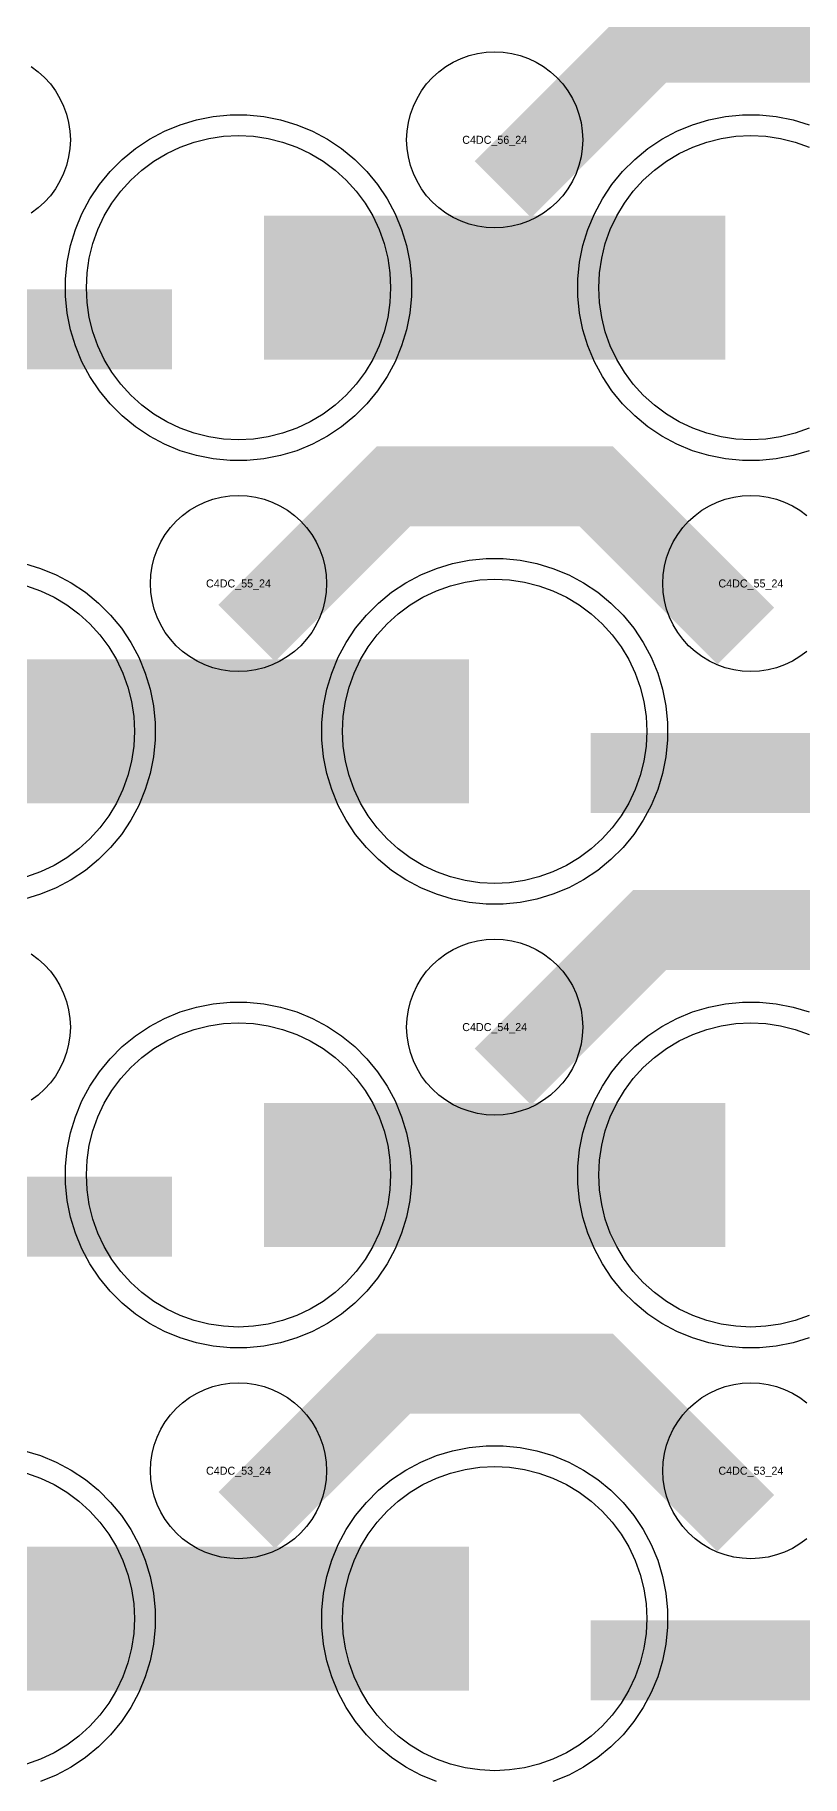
# Model space of a CAD drawing. Extents: x -11880 to 11880, y -14992 to 14992.
# Drawn here: x -4384 to -4144, y -7545 to -7001 of the extents above; entities that cross this region are included whole.
import ezdxf
from ezdxf.enums import TextEntityAlignment as Align

# ---------------------------------------------------------------- set-up
doc = ezdxf.new("R2010")
doc.units = 0
doc.header["$MEASUREMENT"] = 0
for name, color, linetype in [('GDS_775_DT_237', 138, 'CONTINUOUS'), ('RDL1_FS', 34, 'CONTINUOUS'), ('RDL_BS', 160, 'CONTINUOUS')]:
    doc.layers.add(name, color=color, linetype=linetype)

msp = doc.modelspace()

# ---------------------------------------------------------------- linework, layer by layer
at = {"layer": 'RDL1_FS', "color": 240, "true_color": 0xed1f24}
for points in [[(-4320, -7127.484), (-4324.657, -7127.255), (-4329.268, -7126.571), (-4333.791, -7125.439), (-4338.181, -7123.867), (-4342.395, -7121.875), (-4346.395, -7119.477), (-4350.14, -7116.699), (-4353.594, -7113.569), (-4356.724, -7110.115), (-4359.502, -7106.37), (-4361.9, -7102.37), (-4363.892, -7098.156), (-4365.464, -7093.766), (-4366.596, -7089.243), (-4367.28, -7084.632), (-4367.509, -7079.975), (-4367.28, -7075.318), (-4366.596, -7070.707), (-4365.464, -7066.184), (-4363.892, -7061.794), (-4361.9, -7057.58), (-4359.502, -7053.58), (-4356.724, -7049.835), (-4353.594, -7046.381), (-4350.14, -7043.251), (-4346.395, -7040.473), (-4342.395, -7038.075), (-4338.181, -7036.083), (-4333.791, -7034.511), (-4329.268, -7033.379), (-4324.657, -7032.695), (-4320, -7032.466), (-4315.343, -7032.695), (-4310.732, -7033.379), (-4306.209, -7034.511), (-4301.819, -7036.083), (-4297.605, -7038.075), (-4293.605, -7040.473), (-4289.86, -7043.251), (-4286.406, -7046.381), (-4283.276, -7049.835), (-4280.498, -7053.58), (-4278.1, -7057.58), (-4276.108, -7061.794), (-4274.536, -7066.184), (-4273.404, -7070.707), (-4272.72, -7075.318), (-4272.491, -7079.975), (-4272.72, -7084.632), (-4273.404, -7089.243), (-4274.536, -7093.766), (-4276.108, -7098.156), (-4278.1, -7102.37), (-4280.498, -7106.37), (-4283.276, -7110.115), (-4286.406, -7113.569), (-4289.86, -7116.699), (-4293.605, -7119.477), (-4297.605, -7121.875), (-4301.819, -7123.867), (-4306.209, -7125.439), (-4310.732, -7126.571), (-4315.343, -7127.255)], [(-4240, -7266.049), (-4244.657, -7265.82), (-4249.268, -7265.136), (-4253.791, -7264.004), (-4258.181, -7262.432), (-4262.395, -7260.44), (-4266.395, -7258.042), (-4270.14, -7255.264), (-4273.594, -7252.134), (-4276.724, -7248.68), (-4279.502, -7244.935), (-4281.9, -7240.935), (-4283.892, -7236.721), (-4285.464, -7232.331), (-4286.596, -7227.808), (-4287.28, -7223.197), (-4287.509, -7218.54), (-4287.28, -7213.883), (-4286.596, -7209.272), (-4285.464, -7204.749), (-4283.892, -7200.359), (-4281.9, -7196.145), (-4279.502, -7192.145), (-4276.724, -7188.4), (-4273.594, -7184.946), (-4270.14, -7181.816), (-4266.395, -7179.038), (-4262.395, -7176.64), (-4258.181, -7174.648), (-4253.791, -7173.076), (-4249.268, -7171.944), (-4244.657, -7171.26), (-4240, -7171.031), (-4235.343, -7171.26), (-4230.732, -7171.944), (-4226.209, -7173.076), (-4221.819, -7174.648), (-4217.605, -7176.64), (-4213.605, -7179.038), (-4209.86, -7181.816), (-4206.406, -7184.946), (-4203.276, -7188.4), (-4200.498, -7192.145), (-4198.1, -7196.145), (-4196.108, -7200.359), (-4194.536, -7204.749), (-4193.404, -7209.272), (-4192.72, -7213.883), (-4192.491, -7218.54), (-4192.72, -7223.197), (-4193.404, -7227.808), (-4194.536, -7232.331), (-4196.108, -7236.721), (-4198.1, -7240.935), (-4200.498, -7244.935), (-4203.276, -7248.68), (-4206.406, -7252.134), (-4209.86, -7255.264), (-4213.605, -7258.042), (-4217.605, -7260.44), (-4221.819, -7262.432), (-4226.209, -7264.004), (-4230.732, -7265.136), (-4235.343, -7265.82)]]:
    msp.add_lwpolyline(points, close=True, dxfattribs=at)
for points in [[(-4141.819, -7123.867), (-4146.209, -7125.439), (-4150.732, -7126.571), (-4155.343, -7127.255), (-4160, -7127.484), (-4164.657, -7127.255), (-4169.268, -7126.571), (-4173.791, -7125.439), (-4178.181, -7123.867), (-4182.395, -7121.875), (-4186.395, -7119.477), (-4190.14, -7116.699), (-4193.594, -7113.569), (-4196.724, -7110.115), (-4199.502, -7106.37), (-4201.9, -7102.37), (-4203.892, -7098.156), (-4205.464, -7093.766), (-4206.596, -7089.243), (-4207.28, -7084.632), (-4207.509, -7079.975), (-4207.28, -7075.318), (-4206.596, -7070.707), (-4205.464, -7066.184), (-4203.892, -7061.794), (-4201.9, -7057.58), (-4199.502, -7053.58), (-4196.724, -7049.835), (-4193.594, -7046.381), (-4190.14, -7043.251), (-4186.395, -7040.473), (-4182.395, -7038.075), (-4178.181, -7036.083), (-4173.791, -7034.511), (-4169.268, -7033.379), (-4164.657, -7032.695), (-4160, -7032.466), (-4155.343, -7032.695), (-4150.732, -7033.379), (-4146.209, -7034.511), (-4141.819, -7036.083)], [(-4386.209, -7173.076), (-4381.819, -7174.648), (-4377.605, -7176.64), (-4373.605, -7179.038), (-4369.86, -7181.816), (-4366.406, -7184.946), (-4363.276, -7188.4), (-4360.498, -7192.145), (-4358.1, -7196.145), (-4356.108, -7200.359), (-4354.536, -7204.749), (-4353.404, -7209.272), (-4352.72, -7213.883), (-4352.491, -7218.54), (-4352.72, -7223.197), (-4353.404, -7227.808), (-4354.536, -7232.331), (-4356.108, -7236.721), (-4358.1, -7240.935), (-4360.498, -7244.935), (-4363.276, -7248.68), (-4366.406, -7252.134), (-4369.86, -7255.264), (-4373.605, -7258.042), (-4377.605, -7260.44), (-4381.819, -7262.432), (-4386.209, -7264.004)]]:
    msp.add_lwpolyline(points, dxfattribs=at)
for points in [[(-4311.998, -7079.975, 45, 45, 0), (-4239.998, -7079.975, 45, 45, 0)], [(-4239.998, -7079.975, 45, 45, 0), (-4167.998, -7079.975, 45, 45, 0)], [(-4391.998, -7218.54, 45, 45, 0), (-4319.998, -7218.54, 45, 45, 0)], [(-4319.998, -7218.54, 45, 45, 0), (-4247.998, -7218.54, 45, 45, 0)]]:
    msp.add_lwpolyline(points, format="xyseb", dxfattribs=at)
at = {"layer": 'RDL1_FS'}
for points in [[(-4320, -7404.614), (-4324.657, -7404.385), (-4329.268, -7403.701), (-4333.791, -7402.569), (-4338.181, -7400.997), (-4342.395, -7399.005), (-4346.395, -7396.607), (-4350.14, -7393.829), (-4353.594, -7390.699), (-4356.724, -7387.245), (-4359.502, -7383.5), (-4361.9, -7379.5), (-4363.892, -7375.286), (-4365.464, -7370.896), (-4366.596, -7366.373), (-4367.28, -7361.762), (-4367.509, -7357.105), (-4367.28, -7352.448), (-4366.596, -7347.837), (-4365.464, -7343.314), (-4363.892, -7338.924), (-4361.9, -7334.71), (-4359.502, -7330.71), (-4356.724, -7326.965), (-4353.594, -7323.511), (-4350.14, -7320.381), (-4346.395, -7317.603), (-4342.395, -7315.205), (-4338.181, -7313.213), (-4333.791, -7311.641), (-4329.268, -7310.509), (-4324.657, -7309.825), (-4320, -7309.596), (-4315.343, -7309.825), (-4310.732, -7310.509), (-4306.209, -7311.641), (-4301.819, -7313.213), (-4297.605, -7315.205), (-4293.605, -7317.603), (-4289.86, -7320.381), (-4286.406, -7323.511), (-4283.276, -7326.965), (-4280.498, -7330.71), (-4278.1, -7334.71), (-4276.108, -7338.924), (-4274.536, -7343.314), (-4273.404, -7347.837), (-4272.72, -7352.448), (-4272.491, -7357.105), (-4272.72, -7361.762), (-4273.404, -7366.373), (-4274.536, -7370.896), (-4276.108, -7375.286), (-4278.1, -7379.5), (-4280.498, -7383.5), (-4283.276, -7387.245), (-4286.406, -7390.699), (-4289.86, -7393.829), (-4293.605, -7396.607), (-4297.605, -7399.005), (-4301.819, -7400.997), (-4306.209, -7402.569), (-4310.732, -7403.701), (-4315.343, -7404.385)], [(-4240, -7543.179), (-4244.657, -7542.95), (-4249.268, -7542.266), (-4253.791, -7541.134), (-4258.181, -7539.562), (-4262.395, -7537.57), (-4266.395, -7535.172), (-4270.14, -7532.394), (-4273.594, -7529.264), (-4276.724, -7525.81), (-4279.502, -7522.065), (-4281.9, -7518.065), (-4283.892, -7513.851), (-4285.464, -7509.461), (-4286.596, -7504.938), (-4287.28, -7500.327), (-4287.509, -7495.67), (-4287.28, -7491.013), (-4286.596, -7486.402), (-4285.464, -7481.879), (-4283.892, -7477.489), (-4281.9, -7473.275), (-4279.502, -7469.275), (-4276.724, -7465.53), (-4273.594, -7462.076), (-4270.14, -7458.946), (-4266.395, -7456.168), (-4262.395, -7453.77), (-4258.181, -7451.778), (-4253.791, -7450.206), (-4249.268, -7449.074), (-4244.657, -7448.39), (-4240, -7448.161), (-4235.343, -7448.39), (-4230.732, -7449.074), (-4226.209, -7450.206), (-4221.819, -7451.778), (-4217.605, -7453.77), (-4213.605, -7456.168), (-4209.86, -7458.946), (-4206.406, -7462.076), (-4203.276, -7465.53), (-4200.498, -7469.275), (-4198.1, -7473.275), (-4196.108, -7477.489), (-4194.536, -7481.879), (-4193.404, -7486.402), (-4192.72, -7491.013), (-4192.491, -7495.67), (-4192.72, -7500.327), (-4193.404, -7504.938), (-4194.536, -7509.461), (-4196.108, -7513.851), (-4198.1, -7518.065), (-4200.498, -7522.065), (-4203.276, -7525.81), (-4206.406, -7529.264), (-4209.86, -7532.394), (-4213.605, -7535.172), (-4217.605, -7537.57), (-4221.819, -7539.562), (-4226.209, -7541.134), (-4230.732, -7542.266), (-4235.343, -7542.95)]]:
    msp.add_lwpolyline(points, close=True, dxfattribs=at)
for points in [[(-4141.819, -7400.997), (-4146.209, -7402.569), (-4150.732, -7403.701), (-4155.343, -7404.385), (-4160, -7404.614), (-4164.657, -7404.385), (-4169.268, -7403.701), (-4173.791, -7402.569), (-4178.181, -7400.997), (-4182.395, -7399.005), (-4186.395, -7396.607), (-4190.14, -7393.829), (-4193.594, -7390.699), (-4196.724, -7387.245), (-4199.502, -7383.5), (-4201.9, -7379.5), (-4203.892, -7375.286), (-4205.464, -7370.896), (-4206.596, -7366.373), (-4207.28, -7361.762), (-4207.509, -7357.105), (-4207.28, -7352.448), (-4206.596, -7347.837), (-4205.464, -7343.314), (-4203.892, -7338.924), (-4201.9, -7334.71), (-4199.502, -7330.71), (-4196.724, -7326.965), (-4193.594, -7323.511), (-4190.14, -7320.381), (-4186.395, -7317.603), (-4182.395, -7315.205), (-4178.181, -7313.213), (-4173.791, -7311.641), (-4169.268, -7310.509), (-4164.657, -7309.825), (-4160, -7309.596), (-4155.343, -7309.825), (-4150.732, -7310.509), (-4146.209, -7311.641), (-4141.819, -7313.213)], [(-4386.209, -7450.206), (-4381.819, -7451.778), (-4377.605, -7453.77), (-4373.605, -7456.168), (-4369.86, -7458.946), (-4366.406, -7462.076), (-4363.276, -7465.53), (-4360.498, -7469.275), (-4358.1, -7473.275), (-4356.108, -7477.489), (-4354.536, -7481.879), (-4353.404, -7486.402), (-4352.72, -7491.013), (-4352.491, -7495.67), (-4352.72, -7500.327), (-4353.404, -7504.938), (-4354.536, -7509.461), (-4356.108, -7513.851), (-4358.1, -7518.065), (-4360.498, -7522.065), (-4363.276, -7525.81), (-4366.406, -7529.264), (-4369.86, -7532.394), (-4373.605, -7535.172), (-4377.605, -7537.57), (-4381.819, -7539.562), (-4386.209, -7541.134)]]:
    msp.add_lwpolyline(points, dxfattribs=at)
for points in [[(-4311.998, -7357.105, 45, 45, 0), (-4239.998, -7357.105, 45, 45, 0)], [(-4239.998, -7357.105, 45, 45, 0), (-4167.998, -7357.105, 45, 45, 0)], [(-4391.998, -7495.67, 45, 45, 0), (-4319.998, -7495.67, 45, 45, 0)], [(-4319.998, -7495.67, 45, 45, 0), (-4247.998, -7495.67, 45, 45, 0)]]:
    msp.add_lwpolyline(points, format="xyseb", dxfattribs=at)
at = {"layer": 'RDL_BS'}
for points in [[(-4237.438, -7049.289, 25, 25, 0), (-4191.623, -7003.474, 25, 25, 0), (-4158.07, -7003.474, 25, 25, 0)], [(-4081.599, -7050.188, 25, 25, 0), (-4128.313, -7003.474, 25, 25, 0), (-4158.071, -7003.474, 25, 25, 0)], [(-4317.438, -7187.854, 25, 25, 0), (-4271.623, -7142.039, 25, 25, 0), (-4238.07, -7142.039, 25, 25, 0)], [(-4161.599, -7188.753, 25, 25, 0), (-4208.313, -7142.039, 25, 25, 0), (-4238.071, -7142.039, 25, 25, 0)], [(-4237.438, -7326.419, 25, 25, 0), (-4191.623, -7280.604, 25, 25, 0), (-4158.07, -7280.604, 25, 25, 0)], [(-4081.599, -7327.318, 25, 25, 0), (-4128.313, -7280.604, 25, 25, 0), (-4158.071, -7280.604, 25, 25, 0)], [(-4449.984, -7370.118, 25, 25, 0), (-4340.719, -7370.118, 25, 25, 0)], [(-4317.438, -7464.984, 25, 25, 0), (-4271.623, -7419.169, 25, 25, 0), (-4238.07, -7419.169, 25, 25, 0)], [(-4161.599, -7465.883, 25, 25, 0), (-4208.313, -7419.169, 25, 25, 0), (-4238.071, -7419.169, 25, 25, 0)], [(-4209.984, -7508.683, 25, 25, 0), (-4100.719, -7508.683, 25, 25, 0)]]:
    msp.add_lwpolyline(points, format="xyseb", dxfattribs=at)
for points in [[(-4240, -7061.281), (-4242.693, -7061.149), (-4245.365, -7060.753), (-4247.984, -7060.096), (-4250.519, -7059.189), (-4252.956, -7058.037), (-4255.28, -7056.644), (-4257.443, -7055.041), (-4259.442, -7053.229), (-4261.254, -7051.23), (-4262.857, -7049.067), (-4264.25, -7046.743), (-4265.402, -7044.306), (-4266.309, -7041.771), (-4266.966, -7039.152), (-4267.362, -7036.48), (-4267.494, -7033.787), (-4267.362, -7031.094), (-4266.966, -7028.422), (-4266.309, -7025.803), (-4265.402, -7023.268), (-4264.25, -7020.831), (-4262.857, -7018.507), (-4261.254, -7016.344), (-4259.442, -7014.345), (-4257.443, -7012.533), (-4255.28, -7010.93), (-4252.956, -7009.537), (-4250.519, -7008.385), (-4247.984, -7007.478), (-4245.365, -7006.821), (-4242.693, -7006.425), (-4240, -7006.293), (-4237.307, -7006.425), (-4234.635, -7006.821), (-4232.016, -7007.478), (-4229.481, -7008.385), (-4227.044, -7009.537), (-4224.72, -7010.93), (-4222.557, -7012.533), (-4220.558, -7014.345), (-4218.746, -7016.344), (-4217.143, -7018.507), (-4215.75, -7020.831), (-4214.598, -7023.268), (-4213.691, -7025.803), (-4213.034, -7028.422), (-4212.638, -7031.094), (-4212.506, -7033.787), (-4212.638, -7036.48), (-4213.034, -7039.152), (-4213.691, -7041.771), (-4214.598, -7044.306), (-4215.75, -7046.743), (-4217.143, -7049.067), (-4218.746, -7051.23), (-4220.558, -7053.229), (-4222.557, -7055.041), (-4224.72, -7056.644), (-4227.044, -7058.037), (-4229.481, -7059.189), (-4232.016, -7060.096), (-4234.635, -7060.753), (-4237.307, -7061.149)], [(-4320, -7199.846), (-4322.693, -7199.714), (-4325.365, -7199.318), (-4327.984, -7198.661), (-4330.519, -7197.754), (-4332.956, -7196.602), (-4335.28, -7195.209), (-4337.443, -7193.606), (-4339.442, -7191.794), (-4341.254, -7189.795), (-4342.857, -7187.632), (-4344.25, -7185.308), (-4345.402, -7182.871), (-4346.309, -7180.336), (-4346.966, -7177.717), (-4347.362, -7175.045), (-4347.494, -7172.352), (-4347.362, -7169.659), (-4346.966, -7166.987), (-4346.309, -7164.368), (-4345.402, -7161.833), (-4344.25, -7159.396), (-4342.857, -7157.072), (-4341.254, -7154.909), (-4339.442, -7152.91), (-4337.443, -7151.098), (-4335.28, -7149.495), (-4332.956, -7148.102), (-4330.519, -7146.95), (-4327.984, -7146.043), (-4325.365, -7145.386), (-4322.693, -7144.99), (-4320, -7144.858), (-4317.307, -7144.99), (-4314.635, -7145.386), (-4312.016, -7146.043), (-4309.481, -7146.95), (-4307.044, -7148.102), (-4304.72, -7149.495), (-4302.557, -7151.098), (-4300.558, -7152.91), (-4298.746, -7154.909), (-4297.143, -7157.072), (-4295.75, -7159.396), (-4294.598, -7161.833), (-4293.691, -7164.368), (-4293.034, -7166.987), (-4292.638, -7169.659), (-4292.506, -7172.352), (-4292.638, -7175.045), (-4293.034, -7177.717), (-4293.691, -7180.336), (-4294.598, -7182.871), (-4295.75, -7185.308), (-4297.143, -7187.632), (-4298.746, -7189.795), (-4300.558, -7191.794), (-4302.557, -7193.606), (-4304.72, -7195.209), (-4307.044, -7196.602), (-4309.481, -7197.754), (-4312.016, -7198.661), (-4314.635, -7199.318), (-4317.307, -7199.714)], [(-4240, -7338.411), (-4242.693, -7338.279), (-4245.365, -7337.883), (-4247.984, -7337.226), (-4250.519, -7336.319), (-4252.956, -7335.167), (-4255.28, -7333.774), (-4257.443, -7332.171), (-4259.442, -7330.359), (-4261.254, -7328.36), (-4262.857, -7326.197), (-4264.25, -7323.873), (-4265.402, -7321.436), (-4266.309, -7318.901), (-4266.966, -7316.282), (-4267.362, -7313.61), (-4267.494, -7310.917), (-4267.362, -7308.224), (-4266.966, -7305.552), (-4266.309, -7302.933), (-4265.402, -7300.398), (-4264.25, -7297.961), (-4262.857, -7295.637), (-4261.254, -7293.474), (-4259.442, -7291.475), (-4257.443, -7289.663), (-4255.28, -7288.06), (-4252.956, -7286.667), (-4250.519, -7285.515), (-4247.984, -7284.608), (-4245.365, -7283.951), (-4242.693, -7283.555), (-4240, -7283.423), (-4237.307, -7283.555), (-4234.635, -7283.951), (-4232.016, -7284.608), (-4229.481, -7285.515), (-4227.044, -7286.667), (-4224.72, -7288.06), (-4222.557, -7289.663), (-4220.558, -7291.475), (-4218.746, -7293.474), (-4217.143, -7295.637), (-4215.75, -7297.961), (-4214.598, -7300.398), (-4213.691, -7302.933), (-4213.034, -7305.552), (-4212.638, -7308.224), (-4212.506, -7310.917), (-4212.638, -7313.61), (-4213.034, -7316.282), (-4213.691, -7318.901), (-4214.598, -7321.436), (-4215.75, -7323.873), (-4217.143, -7326.197), (-4218.746, -7328.36), (-4220.558, -7330.359), (-4222.557, -7332.171), (-4224.72, -7333.774), (-4227.044, -7335.167), (-4229.481, -7336.319), (-4232.016, -7337.226), (-4234.635, -7337.883), (-4237.307, -7338.279)], [(-4322.644, -7411.105), (-4327.938, -7410.588), (-4333.165, -7409.542), (-4338.205, -7408.011), (-4343.115, -7405.98), (-4347.777, -7403.488), (-4352.191, -7400.541), (-4356.292, -7397.179), (-4360.074, -7393.397), (-4363.436, -7389.296), (-4366.383, -7384.882), (-4368.875, -7380.22), (-4370.906, -7375.31), (-4372.437, -7370.27), (-4373.483, -7365.043), (-4374, -7359.749), (-4374, -7354.461), (-4373.483, -7349.167), (-4372.437, -7343.94), (-4370.906, -7338.9), (-4368.875, -7333.99), (-4366.383, -7329.328), (-4363.436, -7324.914), (-4360.074, -7320.813), (-4356.292, -7317.031), (-4352.191, -7313.669), (-4347.777, -7310.722), (-4343.115, -7308.23), (-4338.205, -7306.199), (-4333.165, -7304.668), (-4327.938, -7303.622), (-4322.644, -7303.105), (-4317.356, -7303.105), (-4312.062, -7303.622), (-4306.835, -7304.668), (-4301.795, -7306.199), (-4296.885, -7308.23), (-4292.223, -7310.722), (-4287.809, -7313.669), (-4283.708, -7317.031), (-4279.926, -7320.813), (-4276.564, -7324.914), (-4273.617, -7329.328), (-4271.125, -7333.99), (-4269.094, -7338.9), (-4267.563, -7343.94), (-4266.517, -7349.167), (-4266, -7354.461), (-4266, -7359.749), (-4266.517, -7365.043), (-4267.563, -7370.27), (-4269.094, -7375.31), (-4271.125, -7380.22), (-4273.617, -7384.882), (-4276.564, -7389.296), (-4279.926, -7393.397), (-4283.708, -7397.179), (-4287.809, -7400.541), (-4292.223, -7403.488), (-4296.885, -7405.98), (-4301.795, -7408.011), (-4306.835, -7409.542), (-4312.062, -7410.588), (-4317.356, -7411.105)], [(-4320, -7476.976), (-4322.693, -7476.844), (-4325.365, -7476.448), (-4327.984, -7475.791), (-4330.519, -7474.884), (-4332.956, -7473.732), (-4335.28, -7472.339), (-4337.443, -7470.736), (-4339.442, -7468.924), (-4341.254, -7466.925), (-4342.857, -7464.762), (-4344.25, -7462.438), (-4345.402, -7460.001), (-4346.309, -7457.466), (-4346.966, -7454.847), (-4347.362, -7452.175), (-4347.494, -7449.482), (-4347.362, -7446.789), (-4346.966, -7444.117), (-4346.309, -7441.498), (-4345.402, -7438.963), (-4344.25, -7436.526), (-4342.857, -7434.202), (-4341.254, -7432.039), (-4339.442, -7430.04), (-4337.443, -7428.228), (-4335.28, -7426.625), (-4332.956, -7425.232), (-4330.519, -7424.08), (-4327.984, -7423.173), (-4325.365, -7422.516), (-4322.693, -7422.12), (-4320, -7421.988), (-4317.307, -7422.12), (-4314.635, -7422.516), (-4312.016, -7423.173), (-4309.481, -7424.08), (-4307.044, -7425.232), (-4304.72, -7426.625), (-4302.557, -7428.228), (-4300.558, -7430.04), (-4298.746, -7432.039), (-4297.143, -7434.202), (-4295.75, -7436.526), (-4294.598, -7438.963), (-4293.691, -7441.498), (-4293.034, -7444.117), (-4292.638, -7446.789), (-4292.506, -7449.482), (-4292.638, -7452.175), (-4293.034, -7454.847), (-4293.691, -7457.466), (-4294.598, -7460.001), (-4295.75, -7462.438), (-4297.143, -7464.762), (-4298.746, -7466.925), (-4300.558, -7468.924), (-4302.557, -7470.736), (-4304.72, -7472.339), (-4307.044, -7473.732), (-4309.481, -7474.884), (-4312.016, -7475.791), (-4314.635, -7476.448), (-4317.307, -7476.844)]]:
    msp.add_lwpolyline(points, close=True, dxfattribs=at)
for points in [[(-4384.72, -7010.93), (-4382.557, -7012.533), (-4380.558, -7014.345), (-4378.746, -7016.344), (-4377.143, -7018.507), (-4375.75, -7020.831), (-4374.598, -7023.268), (-4373.691, -7025.803), (-4373.034, -7028.422), (-4372.638, -7031.094), (-4372.506, -7033.787), (-4372.638, -7036.48), (-4373.034, -7039.152), (-4373.691, -7041.771), (-4374.598, -7044.306), (-4375.75, -7046.743), (-4377.143, -7049.067), (-4378.746, -7051.23), (-4380.558, -7053.229), (-4382.557, -7055.041), (-4384.72, -7056.644)], [(-4142.557, -7193.606), (-4144.72, -7195.209), (-4147.044, -7196.602), (-4149.481, -7197.754), (-4152.016, -7198.661), (-4154.635, -7199.318), (-4157.307, -7199.714), (-4160, -7199.846), (-4162.693, -7199.714), (-4165.365, -7199.318), (-4167.984, -7198.661), (-4170.519, -7197.754), (-4172.956, -7196.602), (-4175.28, -7195.209), (-4177.443, -7193.606), (-4179.442, -7191.794), (-4181.254, -7189.795), (-4182.857, -7187.632), (-4184.25, -7185.308), (-4185.402, -7182.871), (-4186.309, -7180.336), (-4186.966, -7177.717), (-4187.362, -7175.045), (-4187.494, -7172.352), (-4187.362, -7169.659), (-4186.966, -7166.987), (-4186.309, -7164.368), (-4185.402, -7161.833), (-4184.25, -7159.396), (-4182.857, -7157.072), (-4181.254, -7154.909), (-4179.442, -7152.91), (-4177.443, -7151.098), (-4175.28, -7149.495), (-4172.956, -7148.102), (-4170.519, -7146.95), (-4167.984, -7146.043), (-4165.365, -7145.386), (-4162.693, -7144.99), (-4160, -7144.858), (-4157.307, -7144.99), (-4154.635, -7145.386), (-4152.016, -7146.043), (-4149.481, -7146.95), (-4147.044, -7148.102), (-4144.72, -7149.495), (-4142.557, -7151.098)], [(-4384.72, -7288.06), (-4382.557, -7289.663), (-4380.558, -7291.475), (-4378.746, -7293.474), (-4377.143, -7295.637), (-4375.75, -7297.961), (-4374.598, -7300.398), (-4373.691, -7302.933), (-4373.034, -7305.552), (-4372.638, -7308.224), (-4372.506, -7310.917), (-4372.638, -7313.61), (-4373.034, -7316.282), (-4373.691, -7318.901), (-4374.598, -7321.436), (-4375.75, -7323.873), (-4377.143, -7326.197), (-4378.746, -7328.36), (-4380.558, -7330.359), (-4382.557, -7332.171), (-4384.72, -7333.774)], [(-4141.795, -7408.011), (-4146.835, -7409.542), (-4152.062, -7410.588), (-4157.356, -7411.105), (-4162.644, -7411.105), (-4167.938, -7410.588), (-4173.165, -7409.542), (-4178.205, -7408.011), (-4183.115, -7405.98), (-4187.777, -7403.488), (-4192.191, -7400.541), (-4196.292, -7397.179), (-4200.074, -7393.397), (-4203.436, -7389.296), (-4206.383, -7384.882), (-4208.875, -7380.22), (-4210.906, -7375.31), (-4212.437, -7370.27), (-4213.483, -7365.043), (-4214, -7359.749), (-4214, -7354.461), (-4213.483, -7349.167), (-4212.437, -7343.94), (-4210.906, -7338.9), (-4208.875, -7333.99), (-4206.383, -7329.328), (-4203.436, -7324.914), (-4200.074, -7320.813), (-4196.292, -7317.031), (-4192.191, -7313.669), (-4187.777, -7310.722), (-4183.115, -7308.23), (-4178.205, -7306.199), (-4173.165, -7304.668), (-4167.938, -7303.622), (-4162.644, -7303.105), (-4157.356, -7303.105), (-4152.062, -7303.622), (-4146.835, -7304.668), (-4141.795, -7306.199)], [(-4142.557, -7470.736), (-4144.72, -7472.339), (-4147.044, -7473.732), (-4149.481, -7474.884), (-4152.016, -7475.791), (-4154.635, -7476.448), (-4157.307, -7476.844), (-4160, -7476.976), (-4162.693, -7476.844), (-4165.365, -7476.448), (-4167.984, -7475.791), (-4170.519, -7474.884), (-4172.956, -7473.732), (-4175.28, -7472.339), (-4177.443, -7470.736), (-4179.442, -7468.924), (-4181.254, -7466.925), (-4182.857, -7464.762), (-4184.25, -7462.438), (-4185.402, -7460.001), (-4186.309, -7457.466), (-4186.966, -7454.847), (-4187.362, -7452.175), (-4187.494, -7449.482), (-4187.362, -7446.789), (-4186.966, -7444.117), (-4186.309, -7441.498), (-4185.402, -7438.963), (-4184.25, -7436.526), (-4182.857, -7434.202), (-4181.254, -7432.039), (-4179.442, -7430.04), (-4177.443, -7428.228), (-4175.28, -7426.625), (-4172.956, -7425.232), (-4170.519, -7424.08), (-4167.984, -7423.173), (-4165.365, -7422.516), (-4162.693, -7422.12), (-4160, -7421.988), (-4157.307, -7422.12), (-4154.635, -7422.516), (-4152.016, -7423.173), (-4149.481, -7424.08), (-4147.044, -7425.232), (-4144.72, -7426.625), (-4142.557, -7428.228)], [(-4386.835, -7443.233), (-4381.795, -7444.764), (-4376.885, -7446.795), (-4372.223, -7449.287), (-4367.809, -7452.234), (-4363.708, -7455.596), (-4359.926, -7459.378), (-4356.564, -7463.479), (-4353.617, -7467.893), (-4351.125, -7472.555), (-4349.094, -7477.465), (-4347.563, -7482.505), (-4346.517, -7487.732), (-4346, -7493.026), (-4346, -7498.314), (-4346.517, -7503.608), (-4347.563, -7508.835), (-4349.094, -7513.875), (-4351.125, -7518.785), (-4353.617, -7523.447), (-4356.564, -7527.861), (-4359.926, -7531.962), (-4363.708, -7535.744), (-4367.809, -7539.106), (-4372.223, -7542.053), (-4376.885, -7544.545), (-4381.795, -7546.576)], [(-4258.205, -7546.576), (-4263.115, -7544.545), (-4267.777, -7542.053), (-4272.191, -7539.106), (-4276.292, -7535.744), (-4280.074, -7531.962), (-4283.436, -7527.861), (-4286.383, -7523.447), (-4288.875, -7518.785), (-4290.906, -7513.875), (-4292.437, -7508.835), (-4293.483, -7503.608), (-4294, -7498.314), (-4294, -7493.026), (-4293.483, -7487.732), (-4292.437, -7482.505), (-4290.906, -7477.465), (-4288.875, -7472.555), (-4286.383, -7467.893), (-4283.436, -7463.479), (-4280.074, -7459.378), (-4276.292, -7455.596), (-4272.191, -7452.234), (-4267.777, -7449.287), (-4263.115, -7446.795), (-4258.205, -7444.764), (-4253.165, -7443.233), (-4247.938, -7442.187), (-4242.644, -7441.67), (-4237.356, -7441.67), (-4232.062, -7442.187), (-4226.835, -7443.233), (-4221.795, -7444.764), (-4216.885, -7446.795), (-4212.223, -7449.287), (-4207.809, -7452.234), (-4203.708, -7455.596), (-4199.926, -7459.378), (-4196.564, -7463.479), (-4193.617, -7467.893), (-4191.125, -7472.555), (-4189.094, -7477.465), (-4187.563, -7482.505), (-4186.517, -7487.732), (-4186, -7493.026), (-4186, -7498.314), (-4186.517, -7503.608), (-4187.563, -7508.835), (-4189.094, -7513.875), (-4191.125, -7518.785), (-4193.617, -7523.447), (-4196.564, -7527.861), (-4199.926, -7531.962), (-4203.708, -7535.744), (-4207.809, -7539.106), (-4212.223, -7542.053), (-4216.885, -7544.545), (-4221.795, -7546.576)]]:
    msp.add_lwpolyline(points, dxfattribs=at)
at = {"layer": 'RDL_BS', "color": 240, "true_color": 0xed1f24}
for points in [[(-4322.644, -7133.975), (-4327.938, -7133.458), (-4333.165, -7132.412), (-4338.205, -7130.881), (-4343.115, -7128.85), (-4347.777, -7126.358), (-4352.191, -7123.411), (-4356.292, -7120.049), (-4360.074, -7116.267), (-4363.436, -7112.166), (-4366.383, -7107.752), (-4368.875, -7103.09), (-4370.906, -7098.18), (-4372.437, -7093.14), (-4373.483, -7087.913), (-4374, -7082.619), (-4374, -7077.331), (-4373.483, -7072.037), (-4372.437, -7066.81), (-4370.906, -7061.77), (-4368.875, -7056.86), (-4366.383, -7052.198), (-4363.436, -7047.784), (-4360.074, -7043.683), (-4356.292, -7039.901), (-4352.191, -7036.539), (-4347.777, -7033.592), (-4343.115, -7031.1), (-4338.205, -7029.069), (-4333.165, -7027.538), (-4327.938, -7026.492), (-4322.644, -7025.975), (-4317.356, -7025.975), (-4312.062, -7026.492), (-4306.835, -7027.538), (-4301.795, -7029.069), (-4296.885, -7031.1), (-4292.223, -7033.592), (-4287.809, -7036.539), (-4283.708, -7039.901), (-4279.926, -7043.683), (-4276.564, -7047.784), (-4273.617, -7052.198), (-4271.125, -7056.86), (-4269.094, -7061.77), (-4267.563, -7066.81), (-4266.517, -7072.037), (-4266, -7077.331), (-4266, -7082.619), (-4266.517, -7087.913), (-4267.563, -7093.14), (-4269.094, -7098.18), (-4271.125, -7103.09), (-4273.617, -7107.752), (-4276.564, -7112.166), (-4279.926, -7116.267), (-4283.708, -7120.049), (-4287.809, -7123.411), (-4292.223, -7126.358), (-4296.885, -7128.85), (-4301.795, -7130.881), (-4306.835, -7132.412), (-4312.062, -7133.458), (-4317.356, -7133.975)], [(-4242.644, -7272.54), (-4247.938, -7272.023), (-4253.165, -7270.977), (-4258.205, -7269.446), (-4263.115, -7267.415), (-4267.777, -7264.923), (-4272.191, -7261.976), (-4276.292, -7258.614), (-4280.074, -7254.832), (-4283.436, -7250.731), (-4286.383, -7246.317), (-4288.875, -7241.655), (-4290.906, -7236.745), (-4292.437, -7231.705), (-4293.483, -7226.478), (-4294, -7221.184), (-4294, -7215.896), (-4293.483, -7210.602), (-4292.437, -7205.375), (-4290.906, -7200.335), (-4288.875, -7195.425), (-4286.383, -7190.763), (-4283.436, -7186.349), (-4280.074, -7182.248), (-4276.292, -7178.466), (-4272.191, -7175.104), (-4267.777, -7172.157), (-4263.115, -7169.665), (-4258.205, -7167.634), (-4253.165, -7166.103), (-4247.938, -7165.057), (-4242.644, -7164.54), (-4237.356, -7164.54), (-4232.062, -7165.057), (-4226.835, -7166.103), (-4221.795, -7167.634), (-4216.885, -7169.665), (-4212.223, -7172.157), (-4207.809, -7175.104), (-4203.708, -7178.466), (-4199.926, -7182.248), (-4196.564, -7186.349), (-4193.617, -7190.763), (-4191.125, -7195.425), (-4189.094, -7200.335), (-4187.563, -7205.375), (-4186.517, -7210.602), (-4186, -7215.896), (-4186, -7221.184), (-4186.517, -7226.478), (-4187.563, -7231.705), (-4189.094, -7236.745), (-4191.125, -7241.655), (-4193.617, -7246.317), (-4196.564, -7250.731), (-4199.926, -7254.832), (-4203.708, -7258.614), (-4207.809, -7261.976), (-4212.223, -7264.923), (-4216.885, -7267.415), (-4221.795, -7269.446), (-4226.835, -7270.977), (-4232.062, -7272.023), (-4237.356, -7272.54)]]:
    msp.add_lwpolyline(points, close=True, dxfattribs=at)
for points in [[(-4141.795, -7130.881), (-4146.835, -7132.412), (-4152.062, -7133.458), (-4157.356, -7133.975), (-4162.644, -7133.975), (-4167.938, -7133.458), (-4173.165, -7132.412), (-4178.205, -7130.881), (-4183.115, -7128.85), (-4187.777, -7126.358), (-4192.191, -7123.411), (-4196.292, -7120.049), (-4200.074, -7116.267), (-4203.436, -7112.166), (-4206.383, -7107.752), (-4208.875, -7103.09), (-4210.906, -7098.18), (-4212.437, -7093.14), (-4213.483, -7087.913), (-4214, -7082.619), (-4214, -7077.331), (-4213.483, -7072.037), (-4212.437, -7066.81), (-4210.906, -7061.77), (-4208.875, -7056.86), (-4206.383, -7052.198), (-4203.436, -7047.784), (-4200.074, -7043.683), (-4196.292, -7039.901), (-4192.191, -7036.539), (-4187.777, -7033.592), (-4183.115, -7031.1), (-4178.205, -7029.069), (-4173.165, -7027.538), (-4167.938, -7026.492), (-4162.644, -7025.975), (-4157.356, -7025.975), (-4152.062, -7026.492), (-4146.835, -7027.538), (-4141.795, -7029.069)], [(-4386.835, -7166.103), (-4381.795, -7167.634), (-4376.885, -7169.665), (-4372.223, -7172.157), (-4367.809, -7175.104), (-4363.708, -7178.466), (-4359.926, -7182.248), (-4356.564, -7186.349), (-4353.617, -7190.763), (-4351.125, -7195.425), (-4349.094, -7200.335), (-4347.563, -7205.375), (-4346.517, -7210.602), (-4346, -7215.896), (-4346, -7221.184), (-4346.517, -7226.478), (-4347.563, -7231.705), (-4349.094, -7236.745), (-4351.125, -7241.655), (-4353.617, -7246.317), (-4356.564, -7250.731), (-4359.926, -7254.832), (-4363.708, -7258.614), (-4367.809, -7261.976), (-4372.223, -7264.923), (-4376.885, -7267.415), (-4381.795, -7269.446), (-4386.835, -7270.977)]]:
    msp.add_lwpolyline(points, dxfattribs=at)
for points in [[(-4449.984, -7092.988, 25, 25, 0), (-4340.719, -7092.988, 25, 25, 0)], [(-4209.984, -7231.553, 25, 25, 0), (-4100.719, -7231.553, 25, 25, 0)]]:
    msp.add_lwpolyline(points, format="xyseb", dxfattribs=at)

# ---------------------------------------------------------------- texts
at = {"layer": 'GDS_775_DT_237'}
for s, p in [('C4DC_56_24', (-4240, -7033.787)), ('C4DC_56_24', (-4240, -7033.787)), ('C4DC_55_24', (-4320, -7172.352)), ('C4DC_55_24', (-4320, -7172.352)), ('C4DC_55_24', (-4160, -7172.352)), ('C4DC_55_24', (-4160, -7172.352)), ('C4DC_54_24', (-4240, -7310.917)), ('C4DC_54_24', (-4240, -7310.917)), ('C4DC_53_24', (-4320, -7449.482)), ('C4DC_53_24', (-4320, -7449.482)), ('C4DC_53_24', (-4160, -7449.482)), ('C4DC_53_24', (-4160, -7449.482))]:
    msp.add_text(s, height=2.5, dxfattribs=at).set_placement(p, align=Align.MIDDLE_CENTER)

doc.saveas('drawing.dxf')
